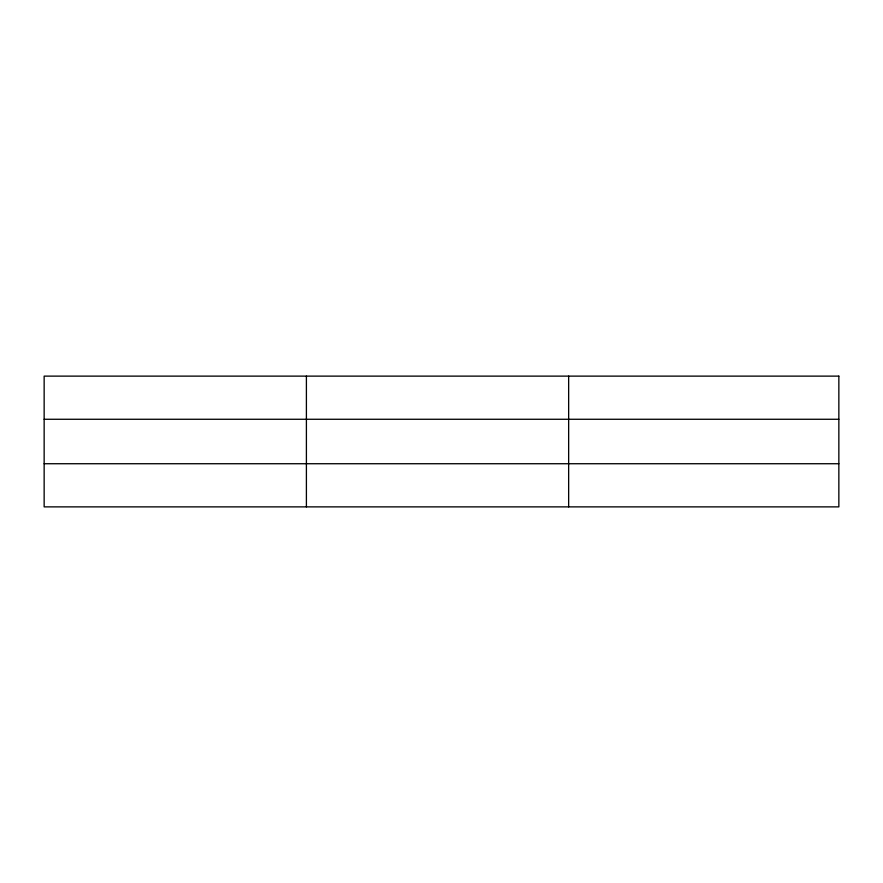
<?xml version="1.0" encoding="UTF-8"?>
<svg xmlns="http://www.w3.org/2000/svg" width="883" height="883" viewBox="0 0 883 883"><rect width="100%" height="100%" fill="white"/><g stroke="black" fill="none" stroke-linecap="round" stroke-linejoin="round"><path stroke-width="1.32" d="M306.401 376.125L306.401 506.875M568.652 376.125L568.652 506.875M44.15 419.27L838.85 419.27M44.15 463.73L838.85 463.73M838.85 376.125L838.85 506.875L44.15 506.875L44.15 376.125L838.85 376.125"/></g></svg>
